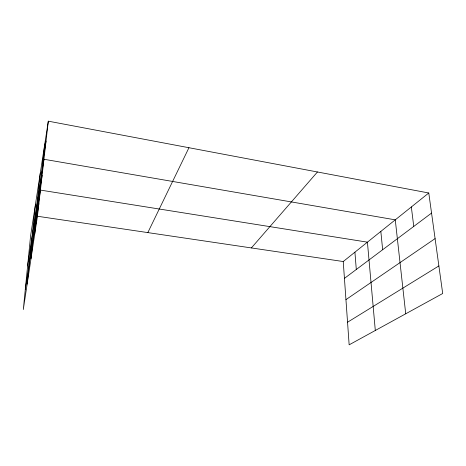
<?xml version="1.0" encoding="UTF-8"?>
<svg xmlns="http://www.w3.org/2000/svg" width="466" height="466" viewBox="0 0 466 466"><rect width="100%" height="100%" fill="white"/><g stroke="black" fill="none" stroke-linecap="round" stroke-linejoin="round"><path stroke-width="0.7" d="M27.162 284.044L35.486 204.207M31.001 258.717L40.321 172.898M34.595 234.981L44.8 143.866M48.307 121.172L30.57 236.058L23.3 309.517L37.437 216.253L48.307 121.172L428.772 192.994L442.7 293.504L349.151 344.828L343.238 261.537L428.772 192.994M25.269 289.602L40.426 190.093L367.418 242.163L375.311 330.476M35.94 222.981L38.87 203.689M42.651 163.059L46.023 141.134M27.622 265.853L43.95 159.261L395.267 219.841L405.723 313.787M38.981 195.86L42.115 175.338M147.827 232.604L188.946 147.722M251.366 247.935L317.439 171.977M344.432 278.383L431.551 213.079M345.941 299.644L435.093 238.604M347.543 322.227L438.879 265.929M37.437 216.253L343.238 261.537M411.338 206.968L413.756 226.424M380.833 231.41L382.662 249.729M354.917 252.182L356.298 269.488"/></g></svg>
